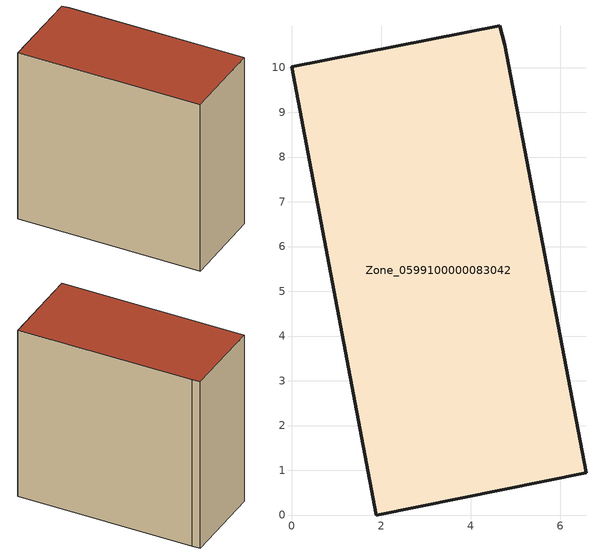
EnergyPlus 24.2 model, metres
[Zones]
Zone_0599100000083042
 floor ground (C_G): 1.89,0 0,10.02 4.65,10.93 4.76,10.51 6.58,0.94 z0
 wall outside (C_F): 1.89,0 6.58,0.94 4.76,10.51 4.65,10.93 0,10.02 1.89,0 z0:9.85
 roof outside (C_R): 0,10.02 1.89,0 6.58,0.94 4.76,10.51 4.65,10.93 z9.85
[BUILDING]
Pand.0599100000083042: North Axis=0; Terrain=City; Loads Convergence Tolerance Value=0.04; Temperature Convergence Tolerance Value=0.4; Solar Distribution=FullExterior; Maximum Number of Warmup Days=25; Minimum Number of Warmup Days=1
[Site:Location]
Rotterdam.The.Hague.AP_ZH_NLD Design_Conditions: Latitude=51.96; Longitude=4.45; Time Zone=1; Elevation=-4.5
[SITE:GROUNDTEMPERATURE:BUILDINGSURFACE]
18, 18, 18, 18, 18, 18, 18, 18, 18, 18, 18, 18
[MATERIAL] Thermal Absorptance=0.9; Solar Absorptance=0.7; Visible Absorptance=0.7
Name | Roughness | Thickness | Conductivity | Density | Specific Heat
G.TI.1946 | MediumSmooth | 0.15 | 1 | 540 | 1210
F.TI.1946 | Rough | 0.3 | 0.857143 | 1920 | 840
R.TI.1946 | MediumRough | 0.2 | 0.1 | 1500 | 1000
[CONSTRUCTION]
C_G: G.TI.1946
C_F: F.TI.1946
C_R: R.TI.1946
[ZONE]
Zone_0599100000083042: Type=1; Multiplier=1; Ceiling Height=Autocalculate; Volume=Autocalculate; Floor Area=autocalculate; Part of Total Floor Area=Yes
[ZONEINFILTRATION:DESIGNFLOWRATE]
Infil_Zone_0599100000083042: Zone or ZoneList or Space or SpaceList=Zone_0599100000083042; Schedule=AlwaysOn; Design Flow Rate Calculation Method=Flow/Area; Flow Rate per Floor Area=0.003; Constant Term Coefficient=1; Temperature Term Coefficient=0; Velocity Term Coefficient=0; Velocity Squared Term Coefficient=0
[HVACTEMPLATE:ZONE:IDEALLOADSAIRSYSTEM]
Zone_0599100000083042: Maximum Heating Supply Air Temperature=50; Minimum Cooling Supply Air Temperature=13; Maximum Heating Supply Air Humidity Ratio=0.0156; Minimum Cooling Supply Air Humidity Ratio=0.0077; Heating Limit=NoLimit; Cooling Limit=NoLimit; Dehumidification Control Type=ConstantSensibleHeatRatio; Cooling Sensible Heat Ratio=0.7; Dehumidification Setpoint=60; Humidification Control Type=None; Humidification Setpoint=30; Outdoor Air Method=None; Outdoor Air Flow Rate per Person=0.00944; Outdoor Air Flow Rate per Zone Floor Area=0; Outdoor Air Flow Rate per Zone=0; Demand Controlled Ventilation Type=None; Outdoor Air Economizer Type=NoEconomizer; Heat Recovery Type=None; Sensible Heat Recovery Effectiveness=0.7; Latent Heat Recovery Effectiveness=0.65
[ZONECONTROL:THERMOSTAT]
ThermostatControl_Zone_0599100000083042: Zone or ZoneList=Zone_0599100000083042; Control Type Schedule=DualSetpointControlType; Control 1=Thermostat_Zone_0599100000083042; Temperature Difference Between Cutout And Setpoint=0
[THERMOSTATSETPOINT:DUALSETPOINT]
Thermostat_Zone_0599100000083042: Heating Setpoint Temperature Schedule=HeatingSetpoint_Zone_0599100000083042; Cooling Setpoint Temperature Schedule=CoolingSetpoint_Zone_0599100000083042
[SCHEDULE:COMPACT]
HeatingSetpoint_Zone_0599100000083042: Through: 12/31, For: AllDays, Until: 24:00, 21
CoolingSetpoint_Zone_0599100000083042: Through: 12/31, For: AllDays, Until: 24:00, 24
DualSetpointControlType: Through: 12/31, For: AllDays, Until: 24:00, 4
AlwaysOn: Through: 12/31, For: AllDays, Until: 24:00, 1
